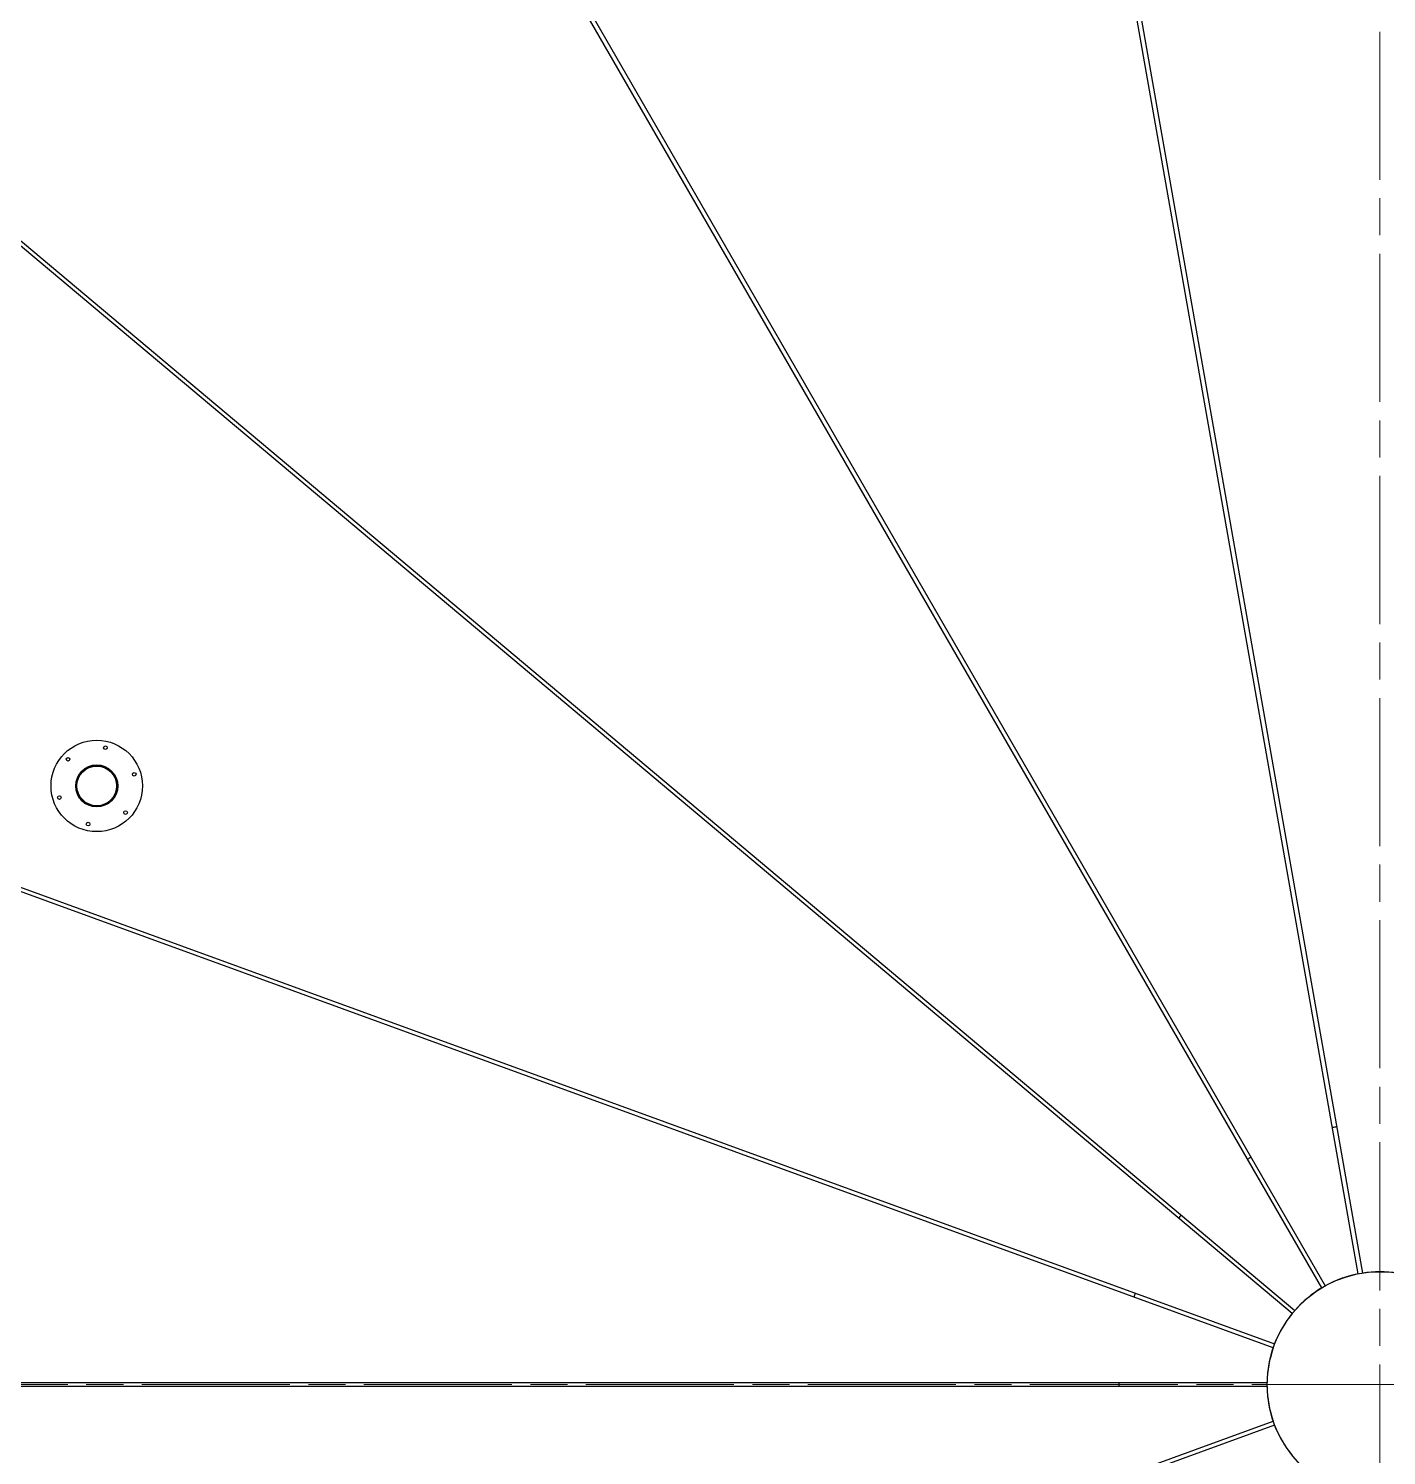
# Model space of a CAD drawing. Header units: millimetres. Extents: x 0 to 100323, y 0 to 59400.
# Drawn here: x 32438 to 37637, y 21944 to 27405 of the extents above; entities that cross this region are included whole.
import ezdxf

# ---------------------------------------------------------------- set-up
doc = ezdxf.new("R2010")
doc.units = ezdxf.units.MM
doc.header["$LTSCALE"] = 100
doc.linetypes.add('CHAIN', pattern=[0.3543, 0.2362, -0.0295, 0.0591, -0.0295])
doc.layers.add('Center Mark', color=7, linetype='Continuous', lineweight=18)
doc.layers.add('Visible', color=7, linetype='Continuous', lineweight=25)

msp = doc.modelspace()

# ---------------------------------------------------------------- linework, layer by layer
at = {"layer": 'Center Mark', "linetype": 'CHAIN', "ltscale": 23.990969}
for p, q in [((37611.5, 30792.5), (37611.5, 13638.7)), ((46188.4, 22215.6), (29034.6, 22215.6))]:
    msp.add_line(p, q, dxfattribs=at)
at = {"layer": 'Visible'}
for p, q in [((33702.2, 29002.6), (37402.5, 22593.6)), ((37388.6, 22585.6), (33688.4, 28994.6)), ((37528.6, 22639.5), (36660.9, 27560.4)), ((36676.7, 27563.2), (37544.3, 22642.3)), ((31615.4, 27257.4), (37285.8, 22499.3)), ((37275.5, 22487.1), (31605.1, 27245.1)), ((30251.7, 24902.9), (37208.4, 22370.8)), ((37202.9, 22355.8), (30246.3, 24887.8)), ((29776.4, 22223.6), (37179.6, 22223.6)), ((37179.6, 22207.6), (29776.4, 22207.6)), ((30247, 19543.7), (37202.9, 22075.4)), ((37208.4, 22060.4), (30252.5, 19528.7))]:
    msp.add_line(p, q, dxfattribs=at)
for centre, radius in [((37611.5, 22215.6), 8250), ((32699.1, 24506.3), 175), ((32732.2, 24652.6), 7), ((32589, 24608.1), 7), ((32699.1, 24506.3), 80.5), ((32699.1, 24506.3), 80), ((32699.1, 24506.3), 76.1), ((32842.4, 24550.8), 7), ((32555.9, 24461.8), 7), ((32809.3, 24404.5), 7), ((32666.1, 24360), 7), ((37611.5, 22215.6), 431.9)]:
    msp.add_circle(centre, radius, dxfattribs=at)
for radius, start, end in [(8966, 45.96509, 163.80954), (8420, 189.63897, 170.21174), (8326.9, 263.58269, 170.80482), (1000, 99.5416, 100.4584), (1000, 119.5416, 120.4584), (1000, 139.5416, 140.4584), (431.9, 101.0613, 118.9387), (431.9, 81.0613, 98.9387), (1000, 159.5416, 160.4584), (431.9, 121.0613, 138.9387), (431.9, 141.0613, 158.9387), (431.9, 161.0613, 178.9387), (1000, 179.5416, 180.4584), (431.9, 181.0613, 198.9387), (431.9, 201.0613, 218.9387)]:
    msp.add_arc((37611.5, 22215.6), radius, start, end, dxfattribs=at)
msp.add_ellipse((37604.1, 22216.8), major_axis=(1242.7, 7729), ratio=0.999999, start_param=0.448216, end_param=1.507956, dxfattribs=at)

doc.saveas('drawing.dxf')
